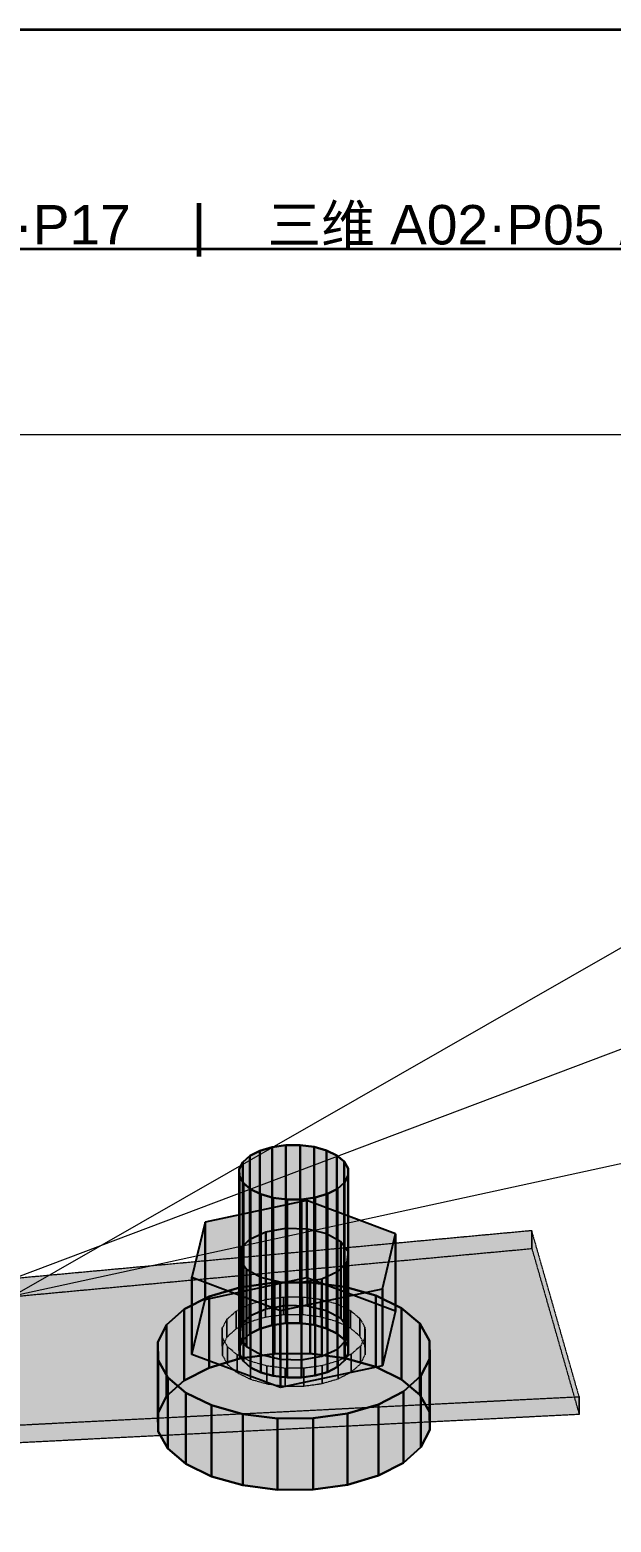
# Model space of a CAD drawing. Header units: millimetres. Extents: x 50 to 612415, y 2 to 4150.
# Drawn here: x 565093 to 565624, y 2787 to 4150 of the extents above; entities that cross this region are included whole.
import ezdxf

# ---------------------------------------------------------------- set-up
doc = ezdxf.new("R2010")
doc.units = ezdxf.units.MM
doc.linetypes.add('DASHED', pattern=[1.524, 1.27, -0.254])
for name, color, linetype, lineweight in [('DIM', 7, 'Continuous', 13), ('FRAME', 7, 'Continuous', 35), ('HATCH', 8, 'Continuous', 9), ('HIDDEN', 8, 'DASHED', 13), ('NOTE', 7, 'Continuous', 18), ('OUTLINE', 7, 'Continuous', 25)]:
    doc.layers.add(name, color=color, linetype=linetype, lineweight=lineweight)
doc.styles.add('CN', font='Arial Unicode.ttf')

msp = doc.modelspace()

# ---------------------------------------------------------------- hatches: boundary and pattern name
at = {"layer": 'HATCH', "true_color": 0xa8aeb1}
for points in [[(565294.08, 2958.923), (565287.668, 2953.226), (565287.668, 3115.867), (565294.08, 3121.563)], [(565374.209, 2928.875), (565380.621, 2934.572), (565380.621, 3097.212), (565374.209, 3091.515)], [(565233.984, 2916.403), (565217.954, 2902.161), (565217.954, 2967.218), (565233.984, 2981.459)], [(565434.305, 2841.283), (565450.335, 2855.524), (565450.335, 2920.58), (565434.305, 2906.339)]]:
    msp.add_hatch(color=253, dxfattribs=at).paths.add_polyline_path(points)
at = {"layer": 'HATCH', "true_color": 0xb7bcc0}
for points in [[(565353.817, 3083.512), (565294.08, 3121.563), (565287.668, 3115.867)], [(565353.817, 3083.512), (565303.222, 3126.236), (565294.08, 3121.563)], [(565353.817, 3083.512), (565314.472, 3129.567), (565303.222, 3126.236)], [(565353.817, 3083.512), (565327.062, 3131.328), (565314.472, 3129.567)], [(565353.817, 3083.512), (565340.135, 3131.4), (565327.062, 3131.328)], [(565353.817, 3083.512), (565352.799, 3129.777), (565340.135, 3131.4)], [(565353.817, 3083.512), (565364.193, 3126.572), (565352.799, 3129.777)], [(565353.817, 3083.512), (565373.538, 3122), (565364.193, 3126.572)], [(565353.817, 3083.512), (565380.199, 3116.376), (565373.538, 3122)], [(565353.817, 3083.512), (565287.668, 3115.867), (565284.424, 3109.535)], [(565353.817, 3083.512), (565284.424, 3109.535), (565284.568, 3102.998)], [(565353.817, 3083.512), (565383.721, 3110.081), (565380.199, 3116.376)], [(565353.817, 3083.512), (565383.865, 3103.544), (565383.721, 3110.081)], [(565353.817, 3083.512), (565284.568, 3102.998), (565288.09, 3096.703)], [(565353.817, 3083.512), (565288.09, 3096.703), (565294.751, 3091.078)], [(565353.817, 3083.512), (565380.621, 3097.212), (565383.865, 3103.544)], [(565353.817, 3083.512), (565374.209, 3091.515), (565380.621, 3097.212)], [(565346.249, 3080.876), (565253.186, 3061), (565346.573, 3054.897)], [(565353.817, 3083.512), (565294.751, 3091.078), (565304.096, 3086.507)], [(565353.817, 3083.512), (565304.096, 3086.507), (565315.49, 3083.301)], [(565353.817, 3083.512), (565315.49, 3083.301), (565328.154, 3081.679)], [(565353.817, 3083.512), (565328.154, 3081.679), (565341.227, 3081.751)], [(565346.249, 3080.876), (565346.573, 3054.897), (565364.193, 3050.673)], [(565346.249, 3080.876), (565364.193, 3050.673), (565377.237, 3043.398)], [(565415.103, 3000.281), (565427.208, 3050.517), (565346.249, 3080.876)], [(565415.103, 3000.281), (565346.249, 3080.876), (565377.237, 3043.398)], [(565353.817, 3083.512), (565365.067, 3086.843), (565374.209, 3091.515)], [(565285.631, 3036.855), (565253.186, 3061), (565241.081, 3010.764)], [(565253.186, 3061), (565327.062, 3055.429), (565346.573, 3054.897)], [(565253.186, 3061), (565308.629, 3052.187), (565327.062, 3055.429)], [(565253.186, 3061), (565294.08, 3045.665), (565308.629, 3052.187)], [(565285.631, 3036.855), (565294.08, 3045.665), (565253.186, 3061)], [(565415.103, 3000.281), (565377.237, 3043.398), (565383.721, 3034.182)], [(565284.568, 3027.099), (565285.631, 3036.855), (565241.081, 3010.764)], [(565291.052, 3017.883), (565284.568, 3027.099), (565241.081, 3010.764)], [(565415.103, 3000.281), (565383.721, 3034.182), (565382.658, 3024.426)], [(565241.081, 3010.764), (565304.096, 3010.608), (565291.052, 3017.883)], [(565415.103, 3000.281), (565374.209, 3015.616), (565359.66, 3009.094)], [(565415.103, 3000.281), (565382.658, 3024.426), (565374.209, 3015.616)], [(565241.081, 3010.764), (565321.716, 3006.384), (565304.096, 3010.608)], [(565241.081, 3010.764), (565415.103, 3000.281), (565321.716, 3006.384)], [(565241.081, 3010.764), (565322.04, 2980.405), (565415.103, 3000.281)], [(565346.573, 2984.42), (565253.186, 2990.523), (565346.249, 3010.399)], [(565383.326, 2886.331), (565284.963, 3001.467), (565256.839, 2993.141)], [(565383.326, 2886.331), (565316.438, 3005.87), (565284.963, 3001.467)], [(565383.326, 2886.331), (565349.12, 3006.05), (565316.438, 3005.87)], [(565415.103, 3000.281), (565341.227, 3005.852), (565321.716, 3006.384)], [(565415.103, 3000.281), (565359.66, 3009.094), (565341.227, 3005.852)], [(565364.193, 2980.195), (565346.573, 2984.42), (565346.249, 3010.399)], [(565377.237, 2972.921), (565364.193, 2980.195), (565346.249, 3010.399)], [(565346.249, 3010.399), (565427.208, 2980.039), (565415.103, 2929.803)], [(565377.237, 2972.921), (565346.249, 3010.399), (565415.103, 2929.803)], [(565383.326, 2886.331), (565380.782, 3001.994), (565349.12, 3006.05)], [(565383.326, 2886.331), (565409.265, 2993.979), (565380.782, 3001.994)], [(565383.326, 2886.331), (565256.839, 2993.141), (565233.984, 2981.459)], [(565241.081, 2940.287), (565253.186, 2990.523), (565285.631, 2966.378)], [(565346.573, 2984.42), (565327.062, 2984.951), (565253.186, 2990.523)], [(565327.062, 2984.951), (565308.629, 2981.709), (565253.186, 2990.523)], [(565308.629, 2981.709), (565294.08, 2975.187), (565253.186, 2990.523)], [(565253.186, 2990.523), (565294.08, 2975.187), (565285.631, 2966.378)], [(565383.326, 2886.331), (565432.629, 2982.552), (565409.265, 2993.979)], [(565383.326, 2886.331), (565233.984, 2981.459), (565217.954, 2967.218)], [(565383.721, 2963.704), (565377.237, 2972.921), (565415.103, 2929.803)], [(565383.326, 2886.331), (565449.281, 2968.49), (565432.629, 2982.552)], [(565383.326, 2886.331), (565217.954, 2967.218), (565209.843, 2951.387)], [(565241.081, 2940.287), (565285.631, 2966.378), (565284.568, 2956.622)], [(565287.668, 2953.226), (565294.08, 2958.923), (565353.817, 2920.872)], [(565294.08, 2958.923), (565303.222, 2963.596), (565353.817, 2920.872)], [(565303.222, 2963.596), (565314.472, 2966.926), (565353.817, 2920.872)], [(565314.472, 2966.926), (565327.062, 2968.687), (565353.817, 2920.872)], [(565327.062, 2968.687), (565340.135, 2968.759), (565353.817, 2920.872)], [(565340.135, 2968.759), (565352.799, 2967.137), (565353.817, 2920.872)], [(565352.799, 2967.137), (565364.193, 2963.931), (565353.817, 2920.872)], [(565364.193, 2963.931), (565373.538, 2959.36), (565353.817, 2920.872)], [(565373.538, 2959.36), (565380.199, 2953.735), (565353.817, 2920.872)], [(565382.658, 2953.949), (565383.721, 2963.704), (565415.103, 2929.803)], [(565383.326, 2886.331), (565458.087, 2952.752), (565449.281, 2968.49)], [(565383.326, 2886.331), (565209.843, 2951.387), (565210.202, 2935.046)], [(565241.081, 2940.287), (565284.568, 2956.622), (565291.052, 2947.405)], [(565291.052, 2947.405), (565304.096, 2940.131), (565241.081, 2940.287)], [(565284.424, 2946.894), (565287.668, 2953.226), (565353.817, 2920.872)], [(565284.568, 2940.358), (565284.424, 2946.894), (565353.817, 2920.872)], [(565380.199, 2953.735), (565383.721, 2947.44), (565353.817, 2920.872)], [(565383.721, 2947.44), (565383.865, 2940.904), (565353.817, 2920.872)], [(565359.66, 2938.617), (565374.209, 2945.139), (565415.103, 2929.803)], [(565374.209, 2945.139), (565382.658, 2953.949), (565415.103, 2929.803)], [(565383.326, 2886.331), (565458.446, 2936.411), (565458.087, 2952.752)], [(565383.326, 2886.331), (565210.202, 2935.046), (565219.008, 2919.308)], [(565304.096, 2940.131), (565321.716, 2935.906), (565241.081, 2940.287)], [(565321.716, 2935.906), (565415.103, 2929.803), (565241.081, 2940.287)], [(565415.103, 2929.803), (565322.04, 2909.927), (565241.081, 2940.287)], [(565256.839, 2928.085), (565284.963, 2936.411), (565383.326, 2821.275)], [(565288.09, 2934.063), (565284.568, 2940.358), (565353.817, 2920.872)], [(565284.963, 2936.411), (565316.438, 2940.814), (565383.326, 2821.275)], [(565294.751, 2928.438), (565288.09, 2934.063), (565353.817, 2920.872)], [(565316.438, 2940.814), (565349.12, 2940.994), (565383.326, 2821.275)], [(565321.716, 2935.906), (565341.227, 2935.375), (565415.103, 2929.803)], [(565341.227, 2935.375), (565359.66, 2938.617), (565415.103, 2929.803)], [(565349.12, 2940.994), (565380.782, 2936.938), (565383.326, 2821.275)], [(565383.865, 2940.904), (565380.621, 2934.572), (565353.817, 2920.872)], [(565380.621, 2934.572), (565374.209, 2928.875), (565353.817, 2920.872)], [(565380.782, 2936.938), (565409.265, 2928.923), (565383.326, 2821.275)], [(565383.326, 2886.331), (565450.335, 2920.58), (565458.446, 2936.411)], [(565383.326, 2886.331), (565219.008, 2919.308), (565235.66, 2905.246)], [(565233.984, 2916.403), (565256.839, 2928.085), (565383.326, 2821.275)], [(565304.096, 2923.867), (565294.751, 2928.438), (565353.817, 2920.872)], [(565315.49, 2920.661), (565304.096, 2923.867), (565353.817, 2920.872)], [(565328.154, 2919.039), (565315.49, 2920.661), (565353.817, 2920.872)], [(565341.227, 2919.11), (565328.154, 2919.039), (565353.817, 2920.872)], [(565374.209, 2928.875), (565365.067, 2924.202), (565353.817, 2920.872)], [(565409.265, 2928.923), (565432.629, 2917.495), (565383.326, 2821.275)], [(565383.326, 2886.331), (565434.305, 2906.339), (565450.335, 2920.58)], [(565432.629, 2917.495), (565449.281, 2903.434), (565383.326, 2821.275)], [(565217.954, 2902.161), (565233.984, 2916.403), (565383.326, 2821.275)], [(565383.326, 2886.331), (565235.66, 2905.246), (565259.024, 2893.819)], [(565383.326, 2886.331), (565411.449, 2894.657), (565434.305, 2906.339)], [(565449.281, 2903.434), (565458.087, 2887.696), (565383.326, 2821.275)], [(565209.843, 2886.331), (565217.954, 2902.161), (565383.326, 2821.275)], [(565383.326, 2886.331), (565259.024, 2893.819), (565287.507, 2885.804)], [(565210.202, 2869.99), (565209.843, 2886.331), (565383.326, 2821.275)], [(565383.326, 2886.331), (565287.507, 2885.804), (565319.169, 2881.748)], [(565383.326, 2886.331), (565319.169, 2881.748), (565351.85, 2881.928)], [(565458.087, 2887.696), (565458.446, 2871.355), (565383.326, 2821.275)], [(565219.008, 2854.252), (565210.202, 2869.99), (565383.326, 2821.275)], [(565458.446, 2871.355), (565450.335, 2855.524), (565383.326, 2821.275)], [(565235.66, 2840.19), (565219.008, 2854.252), (565383.326, 2821.275)], [(565450.335, 2855.524), (565434.305, 2841.283), (565383.326, 2821.275)], [(565259.024, 2828.763), (565235.66, 2840.19), (565383.326, 2821.275)], [(565434.305, 2841.283), (565411.449, 2829.601), (565383.326, 2821.275)], [(565287.507, 2820.748), (565259.024, 2828.763), (565383.326, 2821.275)], [(565319.169, 2816.692), (565287.507, 2820.748), (565383.326, 2821.275)], [(565351.85, 2816.872), (565319.169, 2816.692), (565383.326, 2821.275)]]:
    msp.add_hatch(color=9, dxfattribs=at).paths.add_polyline_path(points)
at = {"layer": 'HATCH', "true_color": 0xabb0b4}
for points in [[(565303.222, 2963.596), (565294.08, 2958.923), (565294.08, 3121.563), (565303.222, 3126.236)], [(565373.538, 2959.36), (565364.193, 2963.931), (565364.193, 3126.572), (565373.538, 3122)], [(565294.751, 2928.438), (565304.096, 2923.867), (565304.096, 3086.507), (565294.751, 3091.078)], [(565365.067, 2924.202), (565374.209, 2928.875), (565374.209, 3091.515), (565365.067, 3086.843)], [(565256.839, 2928.085), (565233.984, 2916.403), (565233.984, 2981.459), (565256.839, 2993.141)], [(565432.629, 2917.495), (565409.265, 2928.923), (565409.265, 2993.979), (565432.629, 2982.552)], [(565235.66, 2840.19), (565259.024, 2828.763), (565259.024, 2893.819), (565235.66, 2905.246)], [(565411.449, 2829.601), (565434.305, 2841.283), (565434.305, 2906.339), (565411.449, 2894.657)]]:
    msp.add_hatch(color=253, dxfattribs=at).paths.add_polyline_path(points)
at = {"layer": 'HATCH', "true_color": 0xadb2b6}
for points in [[(565314.472, 2966.926), (565303.222, 2963.596), (565303.222, 3126.236), (565314.472, 3129.567)], [(565364.193, 2963.931), (565352.799, 2967.137), (565352.799, 3129.777), (565364.193, 3126.572)], [(565304.096, 2923.867), (565315.49, 2920.661), (565315.49, 3083.301), (565304.096, 3086.507)], [(565353.817, 2920.872), (565365.067, 2924.202), (565365.067, 3086.843), (565353.817, 3083.512)], [(565284.963, 2936.411), (565256.839, 2928.085), (565256.839, 2993.141), (565284.963, 3001.467)], [(565409.265, 2928.923), (565380.782, 2936.938), (565380.782, 3001.994), (565409.265, 2993.979)], [(565259.024, 2828.763), (565287.507, 2820.748), (565287.507, 2885.804), (565259.024, 2893.819)], [(565383.326, 2821.275), (565411.449, 2829.601), (565411.449, 2894.657), (565383.326, 2886.331)]]:
    msp.add_hatch(color=253, dxfattribs=at).paths.add_polyline_path(points)
at = {"layer": 'HATCH', "true_color": 0xaeb3b7}
for points in [[(565327.062, 2968.687), (565314.472, 2966.926), (565314.472, 3129.567), (565327.062, 3131.328)], [(565352.799, 2967.137), (565340.135, 2968.759), (565340.135, 3131.4), (565352.799, 3129.777)], [(565315.49, 2920.661), (565328.154, 2919.039), (565328.154, 3081.679), (565315.49, 3083.301)], [(565341.227, 2919.11), (565353.817, 2920.872), (565353.817, 3083.512), (565341.227, 3081.751)], [(565327.062, 2984.951), (565308.629, 2981.709), (565308.629, 3052.187), (565327.062, 3055.429)], [(565316.438, 2940.814), (565284.963, 2936.411), (565284.963, 3001.467), (565316.438, 3005.87)], [(565341.227, 2935.375), (565359.66, 2938.617), (565359.66, 3009.094), (565341.227, 3005.852)], [(565380.782, 2936.938), (565349.12, 2940.994), (565349.12, 3006.05), (565380.782, 3001.994)], [(565287.507, 2820.748), (565319.169, 2816.692), (565319.169, 2881.748), (565287.507, 2885.804)], [(565351.85, 2816.872), (565383.326, 2821.275), (565383.326, 2886.331), (565351.85, 2881.928)]]:
    msp.add_hatch(color=253, dxfattribs=at).paths.add_polyline_path(points)
at = {"layer": 'HATCH', "true_color": 0xaeb4b7}
for points in [[(565340.135, 2968.759), (565327.062, 2968.687), (565327.062, 3131.328), (565340.135, 3131.4)], [(565328.154, 2919.039), (565341.227, 2919.11), (565341.227, 3081.751), (565328.154, 3081.679)], [(565346.573, 2984.42), (565327.062, 2984.951), (565327.062, 3055.429), (565346.573, 3054.897)], [(565349.12, 2940.994), (565316.438, 2940.814), (565316.438, 3005.87), (565349.12, 3006.05)], [(565321.716, 2935.906), (565341.227, 2935.375), (565341.227, 3005.852), (565321.716, 3006.384)], [(565319.169, 2816.692), (565351.85, 2816.872), (565351.85, 2881.928), (565319.169, 2881.748)]]:
    msp.add_hatch(color=253, dxfattribs=at).paths.add_polyline_path(points)
at = {"layer": 'HATCH', "true_color": 0xa9aeb1}
for points in [[(565380.199, 2953.735), (565373.538, 2959.36), (565373.538, 3122), (565380.199, 3116.376)], [(565288.09, 2934.063), (565294.751, 2928.438), (565294.751, 3091.078), (565288.09, 3096.703)], [(565449.281, 2903.434), (565432.629, 2917.495), (565432.629, 2982.552), (565449.281, 2968.49)], [(565219.008, 2854.252), (565235.66, 2840.19), (565235.66, 2905.246), (565219.008, 2919.308)]]:
    msp.add_hatch(color=253, dxfattribs=at).paths.add_polyline_path(points)
at = {"layer": 'HATCH', "true_color": 0xa6abae}
for points in [[(565287.668, 2953.226), (565284.424, 2946.894), (565284.424, 3109.535), (565287.668, 3115.867)], [(565383.721, 2947.44), (565380.199, 2953.735), (565380.199, 3116.376), (565383.721, 3110.081)], [(565284.568, 2940.358), (565288.09, 2934.063), (565288.09, 3096.703), (565284.568, 3102.998)], [(565380.621, 2934.572), (565383.865, 2940.904), (565383.865, 3103.544), (565380.621, 3097.212)], [(565217.954, 2902.161), (565209.843, 2886.331), (565209.843, 2951.387), (565217.954, 2967.218)], [(565458.087, 2887.696), (565449.281, 2903.434), (565449.281, 2968.49), (565458.087, 2952.752)], [(565210.202, 2869.99), (565219.008, 2854.252), (565219.008, 2919.308), (565210.202, 2935.046)], [(565450.335, 2855.524), (565458.446, 2871.355), (565458.446, 2936.411), (565450.335, 2920.58)]]:
    msp.add_hatch(color=253, dxfattribs=at).paths.add_polyline_path(points)
at = {"layer": 'HATCH', "true_color": 0xa3a8ab}
for points in [[(565284.424, 2946.894), (565284.568, 2940.358), (565284.568, 3102.998), (565284.424, 3109.535)], [(565383.865, 2940.904), (565383.721, 2947.44), (565383.721, 3110.081), (565383.865, 3103.544)], [(565209.843, 2886.331), (565210.202, 2869.99), (565210.202, 2935.046), (565209.843, 2951.387)], [(565458.446, 2871.355), (565458.087, 2887.696), (565458.087, 2952.752), (565458.446, 2936.411)]]:
    msp.add_hatch(color=253, dxfattribs=at).paths.add_polyline_path(points)
at = {"layer": 'HATCH', "true_color": 0xadb3b6}
for points in [[(565253.186, 2990.523), (565346.249, 3010.399), (565346.249, 3080.876), (565253.186, 3061)], [(565364.193, 2980.195), (565346.573, 2984.42), (565346.573, 3054.897), (565364.193, 3050.673)], [(565304.096, 2940.131), (565321.716, 2935.906), (565321.716, 3006.384), (565304.096, 3010.608)], [(565415.103, 2929.803), (565322.04, 2909.927), (565322.04, 2980.405), (565415.103, 3000.281)]]:
    msp.add_hatch(color=253, dxfattribs=at).paths.add_polyline_path(points)
at = {"layer": 'HATCH', "true_color": 0xacb1b5}
for points in [[(565346.249, 3010.399), (565427.208, 2980.039), (565427.208, 3050.517), (565346.249, 3080.876)], [(565322.04, 2909.927), (565241.081, 2940.287), (565241.081, 3010.764), (565322.04, 2980.405)]]:
    msp.add_hatch(color=253, dxfattribs=at).paths.add_polyline_path(points)
at = {"layer": 'HATCH', "true_color": 0xeef1ef}
for points in [[(565551.642, 3053.239), (564275.936, 2935.187), (564263.765, 2927.073), (565324.849, 2992.698)], [(564275.936, 2918.923), (565551.642, 3036.975), (565551.642, 3053.239), (564275.936, 2935.187)], [(565551.642, 3053.239), (565324.849, 2992.698), (565342.007, 2992.792)], [(565551.642, 3053.239), (565342.007, 2992.792), (565358.629, 2990.663)], [(565551.642, 3053.239), (565358.629, 2990.663), (565373.583, 2986.455)], [(565551.642, 3053.239), (565373.583, 2986.455), (565385.849, 2980.456)], [(565551.642, 3053.239), (565385.849, 2980.456), (565394.591, 2973.073)], [(565551.642, 3053.239), (565395.144, 2947.921), (565386.729, 2940.444)], [(565594.946, 2901.675), (565551.642, 3053.239), (565386.729, 2940.444)], [(565551.642, 3053.239), (565394.591, 2973.073), (565399.214, 2964.811)], [(565551.642, 3053.239), (565399.403, 2956.232), (565395.144, 2947.921)], [(565551.642, 3053.239), (565399.214, 2964.811), (565399.403, 2956.232)], [(565551.642, 3036.975), (565594.946, 2885.411), (565594.946, 2901.675), (565551.642, 3053.239)], [(565324.849, 2976.434), (564263.765, 2910.809), (564275.936, 2918.923), (565551.642, 3036.975)], [(565342.007, 2976.528), (565324.849, 2976.434), (565551.642, 3036.975)], [(565358.629, 2974.399), (565342.007, 2976.528), (565551.642, 3036.975)], [(565373.583, 2970.191), (565358.629, 2974.399), (565551.642, 3036.975)], [(565385.849, 2964.192), (565373.583, 2970.191), (565551.642, 3036.975)], [(565394.591, 2956.809), (565385.849, 2964.192), (565551.642, 3036.975)], [(565386.729, 2924.18), (565395.144, 2931.657), (565551.642, 3036.975)], [(565386.729, 2924.18), (565551.642, 3036.975), (565594.946, 2885.411)], [(565399.214, 2948.547), (565394.591, 2956.809), (565551.642, 3036.975)], [(565395.144, 2931.657), (565399.403, 2939.968), (565551.642, 3036.975)], [(565399.403, 2939.968), (565399.214, 2948.547), (565551.642, 3036.975)], [(564263.765, 2927.073), (564262.312, 2926.104), (564953.022, 2966.139), (565324.849, 2992.698)], [(564953.022, 2966.139), (565308.324, 2990.386), (565324.849, 2992.698)], [(564953.022, 2966.139), (565293.559, 2986.015), (565308.324, 2990.386)], [(564953.022, 2966.139), (565281.56, 2979.882), (565293.559, 2986.015)], [(565293.559, 2969.751), (565281.56, 2963.618), (565281.56, 2979.882), (565293.559, 2986.015)], [(565308.324, 2974.122), (565293.559, 2969.751), (565293.559, 2986.015), (565308.324, 2990.386)], [(565324.849, 2976.434), (565308.324, 2974.122), (565308.324, 2990.386), (565324.849, 2992.698)], [(565342.007, 2976.528), (565324.849, 2976.434), (565324.849, 2992.698), (565342.007, 2992.792)], [(565358.629, 2974.399), (565342.007, 2976.528), (565342.007, 2992.792), (565358.629, 2990.663)], [(565373.583, 2970.191), (565358.629, 2974.399), (565358.629, 2990.663), (565373.583, 2986.455)], [(565385.849, 2964.192), (565373.583, 2970.191), (565373.583, 2986.455), (565385.849, 2980.456)], [(564263.765, 2910.809), (565324.849, 2976.434), (564953.022, 2949.875), (564262.312, 2909.84)], [(565273.145, 2972.405), (565281.56, 2979.882), (564953.022, 2966.139)], [(565324.849, 2976.434), (565308.324, 2974.122), (564953.022, 2949.875)], [(565308.324, 2974.122), (565293.559, 2969.751), (564953.022, 2949.875)], [(565273.145, 2972.405), (564953.022, 2966.139), (564970.18, 2966.233)], [(565273.145, 2972.405), (564970.18, 2966.233), (564986.802, 2964.104)], [(565273.145, 2972.405), (564986.802, 2964.104), (565001.756, 2959.896)], [(565268.886, 2964.094), (565273.145, 2972.405), (564988.138, 2903.381)], [(565273.145, 2972.405), (565002.903, 2907.752), (564988.138, 2903.381)], [(565273.145, 2972.405), (565001.756, 2959.896), (565014.022, 2953.897)], [(565273.145, 2972.405), (565014.902, 2913.885), (565002.903, 2907.752)], [(565273.145, 2972.405), (565014.022, 2953.897), (565022.764, 2946.514)], [(565273.145, 2972.405), (565023.317, 2921.362), (565014.902, 2913.885)], [(565273.145, 2972.405), (565022.764, 2946.514), (565027.387, 2938.252)], [(565273.145, 2972.405), (565027.576, 2929.673), (565023.317, 2921.362)], [(565273.145, 2972.405), (565027.387, 2938.252), (565027.576, 2929.673)], [(565273.145, 2956.141), (565268.886, 2947.83), (565268.886, 2964.094), (565273.145, 2972.405)], [(565281.56, 2963.618), (565273.145, 2956.141), (565273.145, 2972.405), (565281.56, 2979.882)], [(565394.591, 2956.809), (565385.849, 2964.192), (565385.849, 2980.456), (565394.591, 2973.073)], [(565399.214, 2948.547), (565394.591, 2956.809), (565394.591, 2973.073), (565399.214, 2964.811)], [(565293.559, 2969.751), (565281.56, 2963.618), (564953.022, 2949.875)], [(564953.022, 2949.875), (565281.56, 2963.618), (565273.145, 2956.141)], [(565269.075, 2955.515), (565268.886, 2964.094), (564988.138, 2903.381)], [(565268.886, 2947.83), (565269.075, 2939.251), (565269.075, 2955.515), (565268.886, 2964.094)], [(565399.403, 2939.968), (565399.214, 2948.547), (565399.214, 2964.811), (565399.403, 2956.232)], [(564970.18, 2949.969), (564953.022, 2949.875), (565273.145, 2956.141)], [(564986.802, 2947.84), (564970.18, 2949.969), (565273.145, 2956.141)], [(565001.756, 2943.632), (564986.802, 2947.84), (565273.145, 2956.141)], [(564988.138, 2887.117), (565273.145, 2956.141), (565268.886, 2947.83)], [(564988.138, 2887.117), (565002.903, 2891.488), (565273.145, 2956.141)], [(565273.698, 2947.253), (565269.075, 2955.515), (564988.138, 2903.381)], [(564988.138, 2887.117), (565268.886, 2947.83), (565269.075, 2939.251)], [(565282.44, 2939.87), (565273.698, 2947.253), (564988.138, 2903.381)], [(565014.022, 2937.632), (565001.756, 2943.632), (565273.145, 2956.141)], [(565002.903, 2891.488), (565014.902, 2897.621), (565273.145, 2956.141)], [(565022.764, 2930.25), (565014.022, 2937.632), (565273.145, 2956.141)], [(565014.902, 2897.621), (565023.317, 2905.098), (565273.145, 2956.141)], [(565027.387, 2921.988), (565022.764, 2930.25), (565273.145, 2956.141)], [(565023.317, 2905.098), (565027.576, 2913.409), (565273.145, 2956.141)], [(565027.576, 2913.409), (565027.387, 2921.988), (565273.145, 2956.141)], [(565269.075, 2939.251), (565273.698, 2930.989), (565273.698, 2947.253), (565269.075, 2955.515)], [(565273.698, 2930.989), (565282.44, 2923.606), (565282.44, 2939.87), (565273.698, 2947.253)], [(565386.729, 2924.18), (565395.144, 2931.657), (565395.144, 2947.921), (565386.729, 2940.444)], [(565395.144, 2931.657), (565399.403, 2939.968), (565399.403, 2956.232), (565395.144, 2947.921)], [(565294.706, 2933.871), (565282.44, 2939.87), (564971.613, 2901.069)], [(565282.44, 2939.87), (564988.138, 2903.381), (564971.613, 2901.069)], [(565309.66, 2929.663), (565294.706, 2933.871), (564971.613, 2901.069)], [(564988.138, 2887.117), (565269.075, 2939.251), (565273.698, 2930.989)], [(564988.138, 2887.117), (565273.698, 2930.989), (565282.44, 2923.606)], [(565282.44, 2923.606), (565294.706, 2917.607), (565294.706, 2933.871), (565282.44, 2939.87)], [(565294.706, 2917.607), (565309.66, 2913.399), (565309.66, 2929.663), (565294.706, 2933.871)], [(565359.965, 2913.676), (565374.73, 2918.047), (565374.73, 2934.311), (565359.965, 2929.94)], [(565594.946, 2901.675), (565374.73, 2934.311), (565359.965, 2929.94)], [(565374.73, 2918.047), (565386.729, 2924.18), (565386.729, 2940.444), (565374.73, 2934.311)], [(565594.946, 2901.675), (565386.729, 2940.444), (565374.73, 2934.311)], [(564971.613, 2901.069), (564291.499, 2843.579), (564292.899, 2843.054), (565326.282, 2927.534)], [(564292.899, 2843.054), (564309.858, 2836.694), (565594.946, 2901.675), (565326.282, 2927.534)], [(565326.282, 2927.534), (565309.66, 2929.663), (564971.613, 2901.069)], [(564971.613, 2884.805), (565282.44, 2923.606), (565294.706, 2917.607)], [(564971.613, 2884.805), (564988.138, 2887.117), (565282.44, 2923.606)], [(564971.613, 2884.805), (565294.706, 2917.607), (565309.66, 2913.399)], [(565309.66, 2913.399), (565326.282, 2911.27), (565326.282, 2927.534), (565309.66, 2929.663)], [(565326.282, 2911.27), (565343.44, 2911.364), (565343.44, 2927.628), (565326.282, 2927.534)], [(565594.946, 2901.675), (565343.44, 2927.628), (565326.282, 2927.534)], [(565343.44, 2911.364), (565359.965, 2913.676), (565359.965, 2929.94), (565343.44, 2927.628)], [(565594.946, 2901.675), (565359.965, 2929.94), (565343.44, 2927.628)], [(565359.965, 2913.676), (565374.73, 2918.047), (565594.946, 2885.411)], [(565374.73, 2918.047), (565386.729, 2924.18), (565594.946, 2885.411)], [(565326.282, 2911.27), (564292.899, 2826.79), (564291.499, 2827.315), (564971.613, 2884.805)], [(564292.899, 2826.79), (565326.282, 2911.27), (565594.946, 2885.411), (564309.858, 2820.43)], [(564971.613, 2884.805), (565309.66, 2913.399), (565326.282, 2911.27)], [(565326.282, 2911.27), (565343.44, 2911.364), (565594.946, 2885.411)], [(565343.44, 2911.364), (565359.965, 2913.676), (565594.946, 2885.411)], [(565594.946, 2885.411), (564309.858, 2820.43), (564309.858, 2836.694), (565594.946, 2901.675)]]:
    msp.add_hatch(color=7, dxfattribs=at).paths.add_polyline_path(points)
at = {"layer": 'HATCH', "true_color": 0xa4a9ad}
for points in [[(565241.081, 2940.287), (565253.186, 2990.523), (565253.186, 3061), (565241.081, 3010.764)], [(565427.208, 2980.039), (565415.103, 2929.803), (565415.103, 3000.281), (565427.208, 3050.517)]]:
    msp.add_hatch(color=253, dxfattribs=at).paths.add_polyline_path(points)
at = {"layer": 'HATCH', "true_color": 0xa8adb0}
for points in [[(565294.08, 2975.187), (565285.631, 2966.378), (565285.631, 3036.855), (565294.08, 3045.665)], [(565374.209, 2945.139), (565382.658, 2953.949), (565382.658, 3024.426), (565374.209, 3015.616)]]:
    msp.add_hatch(color=253, dxfattribs=at).paths.add_polyline_path(points)
at = {"layer": 'HATCH', "true_color": 0xabb1b4}
for points in [[(565308.629, 2981.709), (565294.08, 2975.187), (565294.08, 3045.665), (565308.629, 3052.187)], [(565359.66, 2938.617), (565374.209, 2945.139), (565374.209, 3015.616), (565359.66, 3009.094)]]:
    msp.add_hatch(color=253, dxfattribs=at).paths.add_polyline_path(points)
at = {"layer": 'HATCH', "true_color": 0xaab0b3}
for points in [[(565377.237, 2972.921), (565364.193, 2980.195), (565364.193, 3050.673), (565377.237, 3043.398)], [(565291.052, 2947.405), (565304.096, 2940.131), (565304.096, 3010.608), (565291.052, 3017.883)]]:
    msp.add_hatch(color=253, dxfattribs=at).paths.add_polyline_path(points)
at = {"layer": 'HATCH', "true_color": 0xa7acaf}
for points in [[(565383.721, 2963.704), (565377.237, 2972.921), (565377.237, 3043.398), (565383.721, 3034.182)], [(565284.568, 2956.622), (565291.052, 2947.405), (565291.052, 3017.883), (565284.568, 3027.099)]]:
    msp.add_hatch(color=253, dxfattribs=at).paths.add_polyline_path(points)
at = {"layer": 'HATCH', "true_color": 0xa3a8ac}
for points in [[(565285.631, 2966.378), (565284.568, 2956.622), (565284.568, 3027.099), (565285.631, 3036.855)], [(565382.658, 2953.949), (565383.721, 2963.704), (565383.721, 3034.182), (565382.658, 3024.426)]]:
    msp.add_hatch(color=253, dxfattribs=at).paths.add_polyline_path(points)

# ---------------------------------------------------------------- linework, layer by layer
at = {"layer": 'DIM'}
msp.add_lwpolyline([(564140, 2250), (566900, 2250), (566900, 3780), (564140, 3780)], close=True, dxfattribs=at)
for points in [[(564959.227, 2926.156), (565980, 3510), (566030, 3510)], [(564962.318, 2966.132), (565980, 3350), (566030, 3350)], [(564962.318, 2968.843), (565980, 3190), (566030, 3190)]]:
    msp.add_lwpolyline(points, dxfattribs=at)
at = {"layer": 'FRAME'}
msp.add_line((564050, 3950), (569890, 3950), dxfattribs=at)
msp.add_lwpolyline([(564050, 50), (569890, 50), (569890, 4150), (564050, 4150)], close=True, dxfattribs=at)
at = {"layer": 'HIDDEN', "color": 253, "true_color": 0xaab5af}
for p, q in [((565551.642, 3053.239), (564275.936, 2935.187)), ((565551.642, 3053.239), (564275.936, 2935.187)), ((565551.642, 3036.975), (565551.642, 3053.239)), ((565594.946, 2901.675), (565551.642, 3053.239)), ((565551.642, 3053.239), (565551.642, 3036.975)), ((565594.946, 2901.675), (565551.642, 3053.239)), ((564275.936, 2918.923), (565551.642, 3036.975)), ((564275.936, 2918.923), (565551.642, 3036.975)), ((565551.642, 3036.975), (565594.946, 2885.411)), ((565551.642, 3036.975), (565594.946, 2885.411)), ((565281.56, 2979.882), (565293.559, 2986.015)), ((565281.56, 2979.882), (565293.559, 2986.015)), ((565293.559, 2986.015), (565308.324, 2990.386)), ((565293.559, 2986.015), (565308.324, 2990.386)), ((565293.559, 2969.751), (565293.559, 2986.015)), ((565293.559, 2986.015), (565293.559, 2969.751)), ((565308.324, 2990.386), (565324.849, 2992.698)), ((565308.324, 2990.386), (565324.849, 2992.698)), ((565308.324, 2974.122), (565308.324, 2990.386)), ((565308.324, 2990.386), (565308.324, 2974.122)), ((565324.849, 2992.698), (565342.007, 2992.792)), ((565324.849, 2992.698), (565342.007, 2992.792)), ((565324.849, 2976.434), (565324.849, 2992.698)), ((565324.849, 2992.698), (565324.849, 2976.434)), ((565342.007, 2992.792), (565358.629, 2990.663)), ((565342.007, 2992.792), (565342.007, 2976.528)), ((565342.007, 2976.528), (565342.007, 2992.792)), ((565342.007, 2992.792), (565358.629, 2990.663)), ((565358.629, 2990.663), (565373.583, 2986.455)), ((565358.629, 2990.663), (565358.629, 2974.399)), ((565358.629, 2974.399), (565358.629, 2990.663)), ((565358.629, 2990.663), (565373.583, 2986.455)), ((565373.583, 2986.455), (565385.849, 2980.456)), ((565373.583, 2986.455), (565373.583, 2970.191)), ((565373.583, 2970.191), (565373.583, 2986.455)), ((565373.583, 2986.455), (565385.849, 2980.456)), ((565268.886, 2964.094), (565273.145, 2972.405)), ((565268.886, 2964.094), (565273.145, 2972.405)), ((565273.145, 2972.405), (565281.56, 2979.882)), ((565273.145, 2972.405), (565281.56, 2979.882)), ((565273.145, 2956.141), (565273.145, 2972.405)), ((565273.145, 2972.405), (565273.145, 2956.141)), ((565281.56, 2963.618), (565281.56, 2979.882)), ((565281.56, 2979.882), (565281.56, 2963.618)), ((565308.324, 2974.122), (565293.559, 2969.751)), ((565308.324, 2974.122), (565293.559, 2969.751)), ((565324.849, 2976.434), (565308.324, 2974.122)), ((565324.849, 2976.434), (565308.324, 2974.122)), ((565342.007, 2976.528), (565324.849, 2976.434)), ((565342.007, 2976.528), (565324.849, 2976.434)), ((565358.629, 2974.399), (565342.007, 2976.528)), ((565358.629, 2974.399), (565342.007, 2976.528)), ((565373.583, 2970.191), (565358.629, 2974.399)), ((565373.583, 2970.191), (565358.629, 2974.399)), ((565385.849, 2980.456), (565394.591, 2973.073)), ((565385.849, 2980.456), (565385.849, 2964.192)), ((565385.849, 2964.192), (565385.849, 2980.456)), ((565385.849, 2980.456), (565394.591, 2973.073)), ((565394.591, 2973.073), (565399.214, 2964.811)), ((565394.591, 2973.073), (565394.591, 2956.809)), ((565394.591, 2956.809), (565394.591, 2973.073)), ((565394.591, 2973.073), (565399.214, 2964.811)), ((565268.886, 2947.83), (565268.886, 2964.094)), ((565269.075, 2955.515), (565268.886, 2964.094)), ((565268.886, 2964.094), (565268.886, 2947.83)), ((565269.075, 2955.515), (565268.886, 2964.094)), ((565281.56, 2963.618), (565273.145, 2956.141)), ((565281.56, 2963.618), (565273.145, 2956.141)), ((565293.559, 2969.751), (565281.56, 2963.618)), ((565293.559, 2969.751), (565281.56, 2963.618)), ((565385.849, 2964.192), (565373.583, 2970.191)), ((565385.849, 2964.192), (565373.583, 2970.191)), ((565394.591, 2956.809), (565385.849, 2964.192)), ((565394.591, 2956.809), (565385.849, 2964.192)), ((565399.214, 2964.811), (565399.403, 2956.232)), ((565399.214, 2964.811), (565399.214, 2948.547)), ((565399.214, 2948.547), (565399.214, 2964.811)), ((565399.214, 2964.811), (565399.403, 2956.232)), ((565273.145, 2956.141), (565268.886, 2947.83)), ((565273.145, 2956.141), (565268.886, 2947.83)), ((565268.886, 2947.83), (565269.075, 2939.251)), ((565268.886, 2947.83), (565269.075, 2939.251)), ((565269.075, 2939.251), (565269.075, 2955.515)), ((565273.698, 2947.253), (565269.075, 2955.515)), ((565269.075, 2955.515), (565269.075, 2939.251)), ((565273.698, 2947.253), (565269.075, 2955.515)), ((565273.698, 2930.989), (565273.698, 2947.253)), ((565282.44, 2939.87), (565273.698, 2947.253)), ((565273.698, 2947.253), (565273.698, 2930.989)), ((565282.44, 2939.87), (565273.698, 2947.253)), ((565395.144, 2947.921), (565386.729, 2940.444)), ((565395.144, 2947.921), (565386.729, 2940.444)), ((565399.214, 2948.547), (565394.591, 2956.809)), ((565399.214, 2948.547), (565394.591, 2956.809)), ((565399.403, 2956.232), (565395.144, 2947.921)), ((565399.403, 2956.232), (565395.144, 2947.921)), ((565395.144, 2947.921), (565395.144, 2931.657)), ((565395.144, 2931.657), (565395.144, 2947.921)), ((565399.403, 2939.968), (565399.214, 2948.547)), ((565399.403, 2939.968), (565399.214, 2948.547)), ((565399.403, 2956.232), (565399.403, 2939.968)), ((565399.403, 2939.968), (565399.403, 2956.232)), ((565269.075, 2939.251), (565273.698, 2930.989)), ((565269.075, 2939.251), (565273.698, 2930.989)), ((565273.698, 2930.989), (565282.44, 2923.606)), ((565273.698, 2930.989), (565282.44, 2923.606)), ((565282.44, 2923.606), (565282.44, 2939.87)), ((565294.706, 2933.871), (565282.44, 2939.87)), ((565282.44, 2939.87), (565282.44, 2923.606)), ((565294.706, 2933.871), (565282.44, 2939.87)), ((565294.706, 2917.607), (565294.706, 2933.871)), ((565309.66, 2929.663), (565294.706, 2933.871)), ((565294.706, 2933.871), (565294.706, 2917.607)), ((565309.66, 2929.663), (565294.706, 2933.871)), ((565374.73, 2934.311), (565359.965, 2929.94)), ((565374.73, 2934.311), (565359.965, 2929.94)), ((565386.729, 2940.444), (565374.73, 2934.311)), ((565386.729, 2940.444), (565374.73, 2934.311)), ((565374.73, 2934.311), (565374.73, 2918.047)), ((565374.73, 2918.047), (565374.73, 2934.311)), ((565386.729, 2940.444), (565386.729, 2924.18)), ((565386.729, 2924.18), (565386.729, 2940.444)), ((565386.729, 2924.18), (565395.144, 2931.657)), ((565386.729, 2924.18), (565395.144, 2931.657)), ((565395.144, 2931.657), (565399.403, 2939.968)), ((565395.144, 2931.657), (565399.403, 2939.968)), ((565282.44, 2923.606), (565294.706, 2917.607)), ((565282.44, 2923.606), (565294.706, 2917.607)), ((565294.706, 2917.607), (565309.66, 2913.399)), ((565294.706, 2917.607), (565309.66, 2913.399)), ((565309.66, 2913.399), (565309.66, 2929.663)), ((565326.282, 2927.534), (565309.66, 2929.663)), ((565309.66, 2929.663), (565309.66, 2913.399)), ((565326.282, 2927.534), (565309.66, 2929.663)), ((565343.44, 2927.628), (565326.282, 2927.534)), ((565343.44, 2927.628), (565326.282, 2927.534)), ((565326.282, 2911.27), (565326.282, 2927.534)), ((565326.282, 2927.534), (565326.282, 2911.27)), ((565359.965, 2929.94), (565343.44, 2927.628)), ((565359.965, 2929.94), (565343.44, 2927.628)), ((565343.44, 2927.628), (565343.44, 2911.364)), ((565343.44, 2911.364), (565343.44, 2927.628)), ((565359.965, 2929.94), (565359.965, 2913.676)), ((565359.965, 2913.676), (565359.965, 2929.94)), ((565359.965, 2913.676), (565374.73, 2918.047)), ((565359.965, 2913.676), (565374.73, 2918.047)), ((565374.73, 2918.047), (565386.729, 2924.18)), ((565374.73, 2918.047), (565386.729, 2924.18)), ((565309.66, 2913.399), (565326.282, 2911.27)), ((565309.66, 2913.399), (565326.282, 2911.27)), ((565326.282, 2911.27), (565343.44, 2911.364)), ((565326.282, 2911.27), (565343.44, 2911.364)), ((565343.44, 2911.364), (565359.965, 2913.676)), ((565343.44, 2911.364), (565359.965, 2913.676)), ((564309.858, 2836.694), (565594.946, 2901.675)), ((564309.858, 2836.694), (565594.946, 2901.675)), ((565594.946, 2885.411), (565594.946, 2901.675)), ((565594.946, 2901.675), (565594.946, 2885.411)), ((565594.946, 2885.411), (564309.858, 2820.43)), ((565594.946, 2885.411), (564309.858, 2820.43))]:
    msp.add_line(p, q, dxfattribs=at)
at = {"layer": 'OUTLINE', "color": 139, "true_color": 0x42544a}
for p, q in [((565287.668, 3115.867), (565294.08, 3121.563)), ((565294.08, 3121.563), (565287.668, 3115.867)), ((565294.08, 3121.563), (565303.222, 3126.236)), ((565303.222, 3126.236), (565294.08, 3121.563)), ((565294.08, 2958.923), (565294.08, 3121.563)), ((565294.08, 3121.563), (565294.08, 2958.923)), ((565303.222, 3126.236), (565314.472, 3129.567)), ((565314.472, 3129.567), (565303.222, 3126.236)), ((565303.222, 2963.596), (565303.222, 3126.236)), ((565303.222, 3126.236), (565303.222, 2963.596)), ((565314.472, 3129.567), (565327.062, 3131.328)), ((565327.062, 3131.328), (565314.472, 3129.567)), ((565314.472, 2966.926), (565314.472, 3129.567)), ((565314.472, 3129.567), (565314.472, 2966.926)), ((565327.062, 3131.328), (565340.135, 3131.4)), ((565340.135, 3131.4), (565327.062, 3131.328)), ((565327.062, 2968.687), (565327.062, 3131.328)), ((565327.062, 3131.328), (565327.062, 2968.687)), ((565340.135, 3131.4), (565340.135, 2968.759)), ((565340.135, 2968.759), (565340.135, 3131.4)), ((565340.135, 3131.4), (565352.799, 3129.777)), ((565352.799, 3129.777), (565340.135, 3131.4)), ((565352.799, 3129.777), (565352.799, 2967.137)), ((565352.799, 2967.137), (565352.799, 3129.777)), ((565352.799, 3129.777), (565364.193, 3126.572)), ((565364.193, 3126.572), (565352.799, 3129.777)), ((565364.193, 3126.572), (565364.193, 2963.931)), ((565364.193, 2963.931), (565364.193, 3126.572)), ((565364.193, 3126.572), (565373.538, 3122)), ((565373.538, 3122), (565364.193, 3126.572)), ((565373.538, 3122), (565373.538, 2959.36)), ((565373.538, 2959.36), (565373.538, 3122)), ((565373.538, 3122), (565380.199, 3116.376)), ((565380.199, 3116.376), (565373.538, 3122)), ((565284.424, 3109.535), (565287.668, 3115.867)), ((565287.668, 3115.867), (565284.424, 3109.535)), ((565284.424, 2946.894), (565284.424, 3109.535)), ((565284.568, 3102.998), (565284.424, 3109.535)), ((565284.424, 3109.535), (565284.424, 2946.894)), ((565284.424, 3109.535), (565284.568, 3102.998)), ((565287.668, 2953.226), (565287.668, 3115.867)), ((565287.668, 3115.867), (565287.668, 2953.226)), ((565380.199, 3116.376), (565380.199, 2953.735)), ((565380.199, 2953.735), (565380.199, 3116.376)), ((565380.199, 3116.376), (565383.721, 3110.081)), ((565383.721, 3110.081), (565380.199, 3116.376)), ((565383.721, 3110.081), (565383.721, 2947.44)), ((565383.721, 2947.44), (565383.721, 3110.081)), ((565383.721, 3110.081), (565383.865, 3103.544)), ((565383.865, 3103.544), (565383.721, 3110.081)), ((565284.568, 2940.358), (565284.568, 3102.998)), ((565288.09, 3096.703), (565284.568, 3102.998)), ((565284.568, 3102.998), (565284.568, 2940.358)), ((565284.568, 3102.998), (565288.09, 3096.703)), ((565288.09, 2934.063), (565288.09, 3096.703)), ((565294.751, 3091.078), (565288.09, 3096.703)), ((565288.09, 3096.703), (565288.09, 2934.063)), ((565288.09, 3096.703), (565294.751, 3091.078)), ((565380.621, 3097.212), (565374.209, 3091.515)), ((565374.209, 3091.515), (565380.621, 3097.212)), ((565383.865, 3103.544), (565380.621, 3097.212)), ((565380.621, 3097.212), (565383.865, 3103.544)), ((565380.621, 3097.212), (565380.621, 2934.572)), ((565380.621, 2934.572), (565380.621, 3097.212)), ((565383.865, 3103.544), (565383.865, 2940.904)), ((565383.865, 2940.904), (565383.865, 3103.544)), ((565346.249, 3080.876), (565253.186, 3061)), ((565346.249, 3080.876), (565253.186, 3061)), ((565294.751, 2928.438), (565294.751, 3091.078)), ((565304.096, 3086.507), (565294.751, 3091.078)), ((565294.751, 3091.078), (565294.751, 2928.438)), ((565294.751, 3091.078), (565304.096, 3086.507)), ((565304.096, 2923.867), (565304.096, 3086.507)), ((565315.49, 3083.301), (565304.096, 3086.507)), ((565304.096, 3086.507), (565304.096, 2923.867)), ((565304.096, 3086.507), (565315.49, 3083.301)), ((565315.49, 2920.661), (565315.49, 3083.301)), ((565328.154, 3081.679), (565315.49, 3083.301)), ((565315.49, 3083.301), (565315.49, 2920.661)), ((565315.49, 3083.301), (565328.154, 3081.679)), ((565341.227, 3081.751), (565328.154, 3081.679)), ((565328.154, 3081.679), (565341.227, 3081.751)), ((565328.154, 2919.039), (565328.154, 3081.679)), ((565328.154, 3081.679), (565328.154, 2919.039)), ((565353.817, 3083.512), (565341.227, 3081.751)), ((565341.227, 3081.751), (565353.817, 3083.512)), ((565341.227, 3081.751), (565341.227, 2919.11)), ((565341.227, 2919.11), (565341.227, 3081.751)), ((565346.249, 3010.399), (565346.249, 3080.876)), ((565427.208, 3050.517), (565346.249, 3080.876)), ((565346.249, 3080.876), (565346.249, 3010.399)), ((565427.208, 3050.517), (565346.249, 3080.876)), ((565365.067, 3086.843), (565353.817, 3083.512)), ((565353.817, 3083.512), (565365.067, 3086.843)), ((565353.817, 3083.512), (565353.817, 2920.872)), ((565353.817, 2920.872), (565353.817, 3083.512)), ((565374.209, 3091.515), (565365.067, 3086.843)), ((565365.067, 3086.843), (565374.209, 3091.515)), ((565365.067, 3086.843), (565365.067, 2924.202)), ((565365.067, 2924.202), (565365.067, 3086.843)), ((565374.209, 3091.515), (565374.209, 2928.875)), ((565374.209, 2928.875), (565374.209, 3091.515)), ((565253.186, 3061), (565241.081, 3010.764)), ((565253.186, 3061), (565241.081, 3010.764)), ((565253.186, 3061), (565253.186, 2990.523)), ((565253.186, 2990.523), (565253.186, 3061)), ((565308.629, 3052.187), (565327.062, 3055.429)), ((565308.629, 3052.187), (565327.062, 3055.429)), ((565327.062, 2984.951), (565327.062, 3055.429)), ((565327.062, 3055.429), (565346.573, 3054.897)), ((565327.062, 3055.429), (565327.062, 2984.951)), ((565327.062, 3055.429), (565346.573, 3054.897)), ((565346.573, 3054.897), (565346.573, 2984.42)), ((565346.573, 2984.42), (565346.573, 3054.897)), ((565346.573, 3054.897), (565364.193, 3050.673)), ((565346.573, 3054.897), (565364.193, 3050.673)), ((565285.631, 3036.855), (565294.08, 3045.665)), ((565285.631, 3036.855), (565294.08, 3045.665)), ((565294.08, 3045.665), (565308.629, 3052.187)), ((565294.08, 3045.665), (565308.629, 3052.187)), ((565294.08, 2975.187), (565294.08, 3045.665)), ((565294.08, 3045.665), (565294.08, 2975.187)), ((565308.629, 2981.709), (565308.629, 3052.187)), ((565308.629, 3052.187), (565308.629, 2981.709)), ((565364.193, 3050.673), (565364.193, 2980.195)), ((565364.193, 2980.195), (565364.193, 3050.673)), ((565364.193, 3050.673), (565377.237, 3043.398)), ((565364.193, 3050.673), (565377.237, 3043.398)), ((565377.237, 3043.398), (565377.237, 2972.921)), ((565377.237, 2972.921), (565377.237, 3043.398)), ((565377.237, 3043.398), (565383.721, 3034.182)), ((565377.237, 3043.398), (565383.721, 3034.182)), ((565415.103, 3000.281), (565427.208, 3050.517)), ((565415.103, 3000.281), (565427.208, 3050.517)), ((565427.208, 2980.039), (565427.208, 3050.517)), ((565427.208, 3050.517), (565427.208, 2980.039)), ((565284.568, 3027.099), (565285.631, 3036.855)), ((565284.568, 3027.099), (565285.631, 3036.855)), ((565284.568, 2956.622), (565284.568, 3027.099)), ((565291.052, 3017.883), (565284.568, 3027.099)), ((565284.568, 3027.099), (565284.568, 2956.622)), ((565291.052, 3017.883), (565284.568, 3027.099)), ((565285.631, 2966.378), (565285.631, 3036.855)), ((565285.631, 3036.855), (565285.631, 2966.378)), ((565383.721, 3034.182), (565382.658, 3024.426)), ((565383.721, 3034.182), (565382.658, 3024.426)), ((565383.721, 3034.182), (565383.721, 2963.704)), ((565383.721, 2963.704), (565383.721, 3034.182)), ((565291.052, 2947.405), (565291.052, 3017.883)), ((565304.096, 3010.608), (565291.052, 3017.883)), ((565291.052, 3017.883), (565291.052, 2947.405)), ((565304.096, 3010.608), (565291.052, 3017.883)), ((565374.209, 3015.616), (565359.66, 3009.094)), ((565374.209, 3015.616), (565359.66, 3009.094)), ((565382.658, 3024.426), (565374.209, 3015.616)), ((565382.658, 3024.426), (565374.209, 3015.616)), ((565374.209, 3015.616), (565374.209, 2945.139)), ((565374.209, 2945.139), (565374.209, 3015.616)), ((565382.658, 3024.426), (565382.658, 2953.949)), ((565382.658, 2953.949), (565382.658, 3024.426)), ((565241.081, 3010.764), (565241.081, 2940.287)), ((565241.081, 2940.287), (565241.081, 3010.764)), ((565241.081, 3010.764), (565322.04, 2980.405)), ((565241.081, 3010.764), (565322.04, 2980.405)), ((565253.186, 2990.523), (565346.249, 3010.399)), ((565253.186, 2990.523), (565346.249, 3010.399)), ((565256.839, 2993.141), (565284.963, 3001.467)), ((565284.963, 3001.467), (565256.839, 2993.141)), ((565284.963, 3001.467), (565316.438, 3005.87)), ((565316.438, 3005.87), (565284.963, 3001.467)), ((565284.963, 2936.411), (565284.963, 3001.467)), ((565284.963, 3001.467), (565284.963, 2936.411)), ((565304.096, 2940.131), (565304.096, 3010.608)), ((565321.716, 3006.384), (565304.096, 3010.608)), ((565304.096, 3010.608), (565304.096, 2940.131)), ((565321.716, 3006.384), (565304.096, 3010.608)), ((565316.438, 3005.87), (565349.12, 3006.05)), ((565349.12, 3006.05), (565316.438, 3005.87)), ((565316.438, 2940.814), (565316.438, 3005.87)), ((565316.438, 3005.87), (565316.438, 2940.814)), ((565321.716, 2935.906), (565321.716, 3006.384)), ((565341.227, 3005.852), (565321.716, 3006.384)), ((565321.716, 3006.384), (565321.716, 2935.906)), ((565341.227, 3005.852), (565321.716, 3006.384)), ((565322.04, 2980.405), (565415.103, 3000.281)), ((565322.04, 2980.405), (565415.103, 3000.281)), ((565359.66, 3009.094), (565341.227, 3005.852)), ((565359.66, 3009.094), (565341.227, 3005.852)), ((565341.227, 3005.852), (565341.227, 2935.375)), ((565341.227, 2935.375), (565341.227, 3005.852)), ((565346.249, 3010.399), (565427.208, 2980.039)), ((565346.249, 3010.399), (565427.208, 2980.039)), ((565349.12, 3006.05), (565349.12, 2940.994)), ((565349.12, 2940.994), (565349.12, 3006.05)), ((565349.12, 3006.05), (565380.782, 3001.994)), ((565380.782, 3001.994), (565349.12, 3006.05)), ((565359.66, 3009.094), (565359.66, 2938.617)), ((565359.66, 2938.617), (565359.66, 3009.094)), ((565380.782, 3001.994), (565380.782, 2936.938)), ((565380.782, 2936.938), (565380.782, 3001.994)), ((565380.782, 3001.994), (565409.265, 2993.979)), ((565409.265, 2993.979), (565380.782, 3001.994)), ((565415.103, 2929.803), (565415.103, 3000.281)), ((565415.103, 3000.281), (565415.103, 2929.803)), ((565233.984, 2981.459), (565256.839, 2993.141)), ((565256.839, 2993.141), (565233.984, 2981.459)), ((565241.081, 2940.287), (565253.186, 2990.523)), ((565241.081, 2940.287), (565253.186, 2990.523)), ((565256.839, 2928.085), (565256.839, 2993.141)), ((565256.839, 2993.141), (565256.839, 2928.085)), ((565327.062, 2984.951), (565308.629, 2981.709)), ((565327.062, 2984.951), (565308.629, 2981.709)), ((565346.573, 2984.42), (565327.062, 2984.951)), ((565346.573, 2984.42), (565327.062, 2984.951)), ((565409.265, 2993.979), (565409.265, 2928.923)), ((565409.265, 2928.923), (565409.265, 2993.979)), ((565409.265, 2993.979), (565432.629, 2982.552)), ((565432.629, 2982.552), (565409.265, 2993.979)), ((565217.954, 2967.218), (565233.984, 2981.459)), ((565233.984, 2981.459), (565217.954, 2967.218)), ((565233.984, 2916.403), (565233.984, 2981.459)), ((565233.984, 2981.459), (565233.984, 2916.403)), ((565294.08, 2975.187), (565285.631, 2966.378)), ((565294.08, 2975.187), (565285.631, 2966.378)), ((565308.629, 2981.709), (565294.08, 2975.187)), ((565308.629, 2981.709), (565294.08, 2975.187)), ((565322.04, 2980.405), (565322.04, 2909.927)), ((565322.04, 2909.927), (565322.04, 2980.405)), ((565364.193, 2980.195), (565346.573, 2984.42)), ((565364.193, 2980.195), (565346.573, 2984.42)), ((565377.237, 2972.921), (565364.193, 2980.195)), ((565377.237, 2972.921), (565364.193, 2980.195)), ((565383.721, 2963.704), (565377.237, 2972.921)), ((565383.721, 2963.704), (565377.237, 2972.921)), ((565427.208, 2980.039), (565415.103, 2929.803)), ((565427.208, 2980.039), (565415.103, 2929.803)), ((565432.629, 2982.552), (565432.629, 2917.495)), ((565432.629, 2917.495), (565432.629, 2982.552)), ((565432.629, 2982.552), (565449.281, 2968.49)), ((565449.281, 2968.49), (565432.629, 2982.552)), ((565209.843, 2951.387), (565217.954, 2967.218)), ((565217.954, 2967.218), (565209.843, 2951.387)), ((565217.954, 2902.161), (565217.954, 2967.218)), ((565217.954, 2967.218), (565217.954, 2902.161)), ((565285.631, 2966.378), (565284.568, 2956.622)), ((565285.631, 2966.378), (565284.568, 2956.622)), ((565287.668, 2953.226), (565294.08, 2958.923)), ((565294.08, 2958.923), (565287.668, 2953.226)), ((565294.08, 2958.923), (565303.222, 2963.596)), ((565303.222, 2963.596), (565294.08, 2958.923)), ((565303.222, 2963.596), (565314.472, 2966.926)), ((565314.472, 2966.926), (565303.222, 2963.596)), ((565314.472, 2966.926), (565327.062, 2968.687)), ((565327.062, 2968.687), (565314.472, 2966.926)), ((565327.062, 2968.687), (565340.135, 2968.759)), ((565340.135, 2968.759), (565327.062, 2968.687)), ((565340.135, 2968.759), (565352.799, 2967.137)), ((565352.799, 2967.137), (565340.135, 2968.759)), ((565352.799, 2967.137), (565364.193, 2963.931)), ((565364.193, 2963.931), (565352.799, 2967.137)), ((565364.193, 2963.931), (565373.538, 2959.36)), ((565373.538, 2959.36), (565364.193, 2963.931)), ((565373.538, 2959.36), (565380.199, 2953.735)), ((565380.199, 2953.735), (565373.538, 2959.36)), ((565382.658, 2953.949), (565383.721, 2963.704)), ((565382.658, 2953.949), (565383.721, 2963.704)), ((565449.281, 2968.49), (565449.281, 2903.434)), ((565449.281, 2903.434), (565449.281, 2968.49)), ((565449.281, 2968.49), (565458.087, 2952.752)), ((565458.087, 2952.752), (565449.281, 2968.49)), ((565209.843, 2886.331), (565209.843, 2951.387)), ((565210.202, 2935.046), (565209.843, 2951.387)), ((565209.843, 2951.387), (565209.843, 2886.331)), ((565209.843, 2951.387), (565210.202, 2935.046)), ((565284.424, 2946.894), (565287.668, 2953.226)), ((565287.668, 2953.226), (565284.424, 2946.894)), ((565284.568, 2940.358), (565284.424, 2946.894)), ((565284.424, 2946.894), (565284.568, 2940.358)), ((565284.568, 2956.622), (565291.052, 2947.405)), ((565284.568, 2956.622), (565291.052, 2947.405)), ((565291.052, 2947.405), (565304.096, 2940.131)), ((565291.052, 2947.405), (565304.096, 2940.131)), ((565359.66, 2938.617), (565374.209, 2945.139)), ((565359.66, 2938.617), (565374.209, 2945.139)), ((565374.209, 2945.139), (565382.658, 2953.949)), ((565374.209, 2945.139), (565382.658, 2953.949)), ((565380.199, 2953.735), (565383.721, 2947.44)), ((565383.721, 2947.44), (565380.199, 2953.735)), ((565383.721, 2947.44), (565383.865, 2940.904)), ((565383.865, 2940.904), (565383.721, 2947.44)), ((565458.087, 2952.752), (565458.087, 2887.696)), ((565458.087, 2887.696), (565458.087, 2952.752)), ((565458.087, 2952.752), (565458.446, 2936.411)), ((565458.446, 2936.411), (565458.087, 2952.752)), ((565210.202, 2869.99), (565210.202, 2935.046)), ((565219.008, 2919.308), (565210.202, 2935.046)), ((565210.202, 2935.046), (565210.202, 2869.99)), ((565210.202, 2935.046), (565219.008, 2919.308)), ((565322.04, 2909.927), (565241.081, 2940.287)), ((565322.04, 2909.927), (565241.081, 2940.287)), ((565284.963, 2936.411), (565256.839, 2928.085)), ((565256.839, 2928.085), (565284.963, 2936.411)), ((565288.09, 2934.063), (565284.568, 2940.358)), ((565284.568, 2940.358), (565288.09, 2934.063)), ((565316.438, 2940.814), (565284.963, 2936.411)), ((565284.963, 2936.411), (565316.438, 2940.814)), ((565294.751, 2928.438), (565288.09, 2934.063)), ((565288.09, 2934.063), (565294.751, 2928.438)), ((565304.096, 2940.131), (565321.716, 2935.906)), ((565304.096, 2940.131), (565321.716, 2935.906)), ((565349.12, 2940.994), (565316.438, 2940.814)), ((565316.438, 2940.814), (565349.12, 2940.994)), ((565321.716, 2935.906), (565341.227, 2935.375)), ((565321.716, 2935.906), (565341.227, 2935.375)), ((565341.227, 2935.375), (565359.66, 2938.617)), ((565341.227, 2935.375), (565359.66, 2938.617)), ((565380.782, 2936.938), (565349.12, 2940.994)), ((565349.12, 2940.994), (565380.782, 2936.938)), ((565380.621, 2934.572), (565374.209, 2928.875)), ((565374.209, 2928.875), (565380.621, 2934.572)), ((565383.865, 2940.904), (565380.621, 2934.572)), ((565380.621, 2934.572), (565383.865, 2940.904)), ((565409.265, 2928.923), (565380.782, 2936.938)), ((565380.782, 2936.938), (565409.265, 2928.923)), ((565458.446, 2936.411), (565450.335, 2920.58)), ((565450.335, 2920.58), (565458.446, 2936.411)), ((565458.446, 2936.411), (565458.446, 2871.355)), ((565458.446, 2871.355), (565458.446, 2936.411)), ((565219.008, 2854.252), (565219.008, 2919.308)), ((565235.66, 2905.246), (565219.008, 2919.308)), ((565219.008, 2919.308), (565219.008, 2854.252)), ((565219.008, 2919.308), (565235.66, 2905.246)), ((565256.839, 2928.085), (565233.984, 2916.403)), ((565233.984, 2916.403), (565256.839, 2928.085)), ((565304.096, 2923.867), (565294.751, 2928.438)), ((565294.751, 2928.438), (565304.096, 2923.867)), ((565315.49, 2920.661), (565304.096, 2923.867)), ((565304.096, 2923.867), (565315.49, 2920.661)), ((565328.154, 2919.039), (565315.49, 2920.661)), ((565315.49, 2920.661), (565328.154, 2919.039)), ((565415.103, 2929.803), (565322.04, 2909.927)), ((565415.103, 2929.803), (565322.04, 2909.927)), ((565341.227, 2919.11), (565328.154, 2919.039)), ((565328.154, 2919.039), (565341.227, 2919.11)), ((565353.817, 2920.872), (565341.227, 2919.11)), ((565341.227, 2919.11), (565353.817, 2920.872)), ((565365.067, 2924.202), (565353.817, 2920.872)), ((565353.817, 2920.872), (565365.067, 2924.202)), ((565374.209, 2928.875), (565365.067, 2924.202)), ((565365.067, 2924.202), (565374.209, 2928.875)), ((565432.629, 2917.495), (565409.265, 2928.923)), ((565409.265, 2928.923), (565432.629, 2917.495)), ((565449.281, 2903.434), (565432.629, 2917.495)), ((565432.629, 2917.495), (565449.281, 2903.434)), ((565450.335, 2920.58), (565434.305, 2906.339)), ((565434.305, 2906.339), (565450.335, 2920.58)), ((565450.335, 2920.58), (565450.335, 2855.524)), ((565450.335, 2855.524), (565450.335, 2920.58)), ((565233.984, 2916.403), (565217.954, 2902.161)), ((565217.954, 2902.161), (565233.984, 2916.403)), ((565235.66, 2840.19), (565235.66, 2905.246)), ((565259.024, 2893.819), (565235.66, 2905.246)), ((565235.66, 2905.246), (565235.66, 2840.19)), ((565235.66, 2905.246), (565259.024, 2893.819)), ((565434.305, 2906.339), (565411.449, 2894.657)), ((565411.449, 2894.657), (565434.305, 2906.339)), ((565434.305, 2906.339), (565434.305, 2841.283)), ((565434.305, 2841.283), (565434.305, 2906.339)), ((565458.087, 2887.696), (565449.281, 2903.434)), ((565449.281, 2903.434), (565458.087, 2887.696)), ((565217.954, 2902.161), (565209.843, 2886.331)), ((565209.843, 2886.331), (565217.954, 2902.161)), ((565259.024, 2828.763), (565259.024, 2893.819)), ((565287.507, 2885.804), (565259.024, 2893.819)), ((565259.024, 2893.819), (565259.024, 2828.763)), ((565259.024, 2893.819), (565287.507, 2885.804)), ((565411.449, 2894.657), (565383.326, 2886.331)), ((565383.326, 2886.331), (565411.449, 2894.657)), ((565411.449, 2894.657), (565411.449, 2829.601)), ((565411.449, 2829.601), (565411.449, 2894.657)), ((565209.843, 2886.331), (565210.202, 2869.99)), ((565210.202, 2869.99), (565209.843, 2886.331)), ((565287.507, 2820.748), (565287.507, 2885.804)), ((565319.169, 2881.748), (565287.507, 2885.804)), ((565287.507, 2885.804), (565287.507, 2820.748)), ((565287.507, 2885.804), (565319.169, 2881.748)), ((565351.85, 2881.928), (565319.169, 2881.748)), ((565319.169, 2881.748), (565351.85, 2881.928)), ((565319.169, 2816.692), (565319.169, 2881.748)), ((565319.169, 2881.748), (565319.169, 2816.692)), ((565383.326, 2886.331), (565351.85, 2881.928)), ((565351.85, 2881.928), (565383.326, 2886.331)), ((565351.85, 2881.928), (565351.85, 2816.872)), ((565351.85, 2816.872), (565351.85, 2881.928)), ((565383.326, 2886.331), (565383.326, 2821.275)), ((565383.326, 2821.275), (565383.326, 2886.331)), ((565458.446, 2871.355), (565458.087, 2887.696)), ((565458.087, 2887.696), (565458.446, 2871.355)), ((565210.202, 2869.99), (565219.008, 2854.252)), ((565219.008, 2854.252), (565210.202, 2869.99)), ((565450.335, 2855.524), (565458.446, 2871.355)), ((565458.446, 2871.355), (565450.335, 2855.524)), ((565235.66, 2840.19), (565219.008, 2854.252)), ((565219.008, 2854.252), (565235.66, 2840.19)), ((565450.335, 2855.524), (565434.305, 2841.283)), ((565434.305, 2841.283), (565450.335, 2855.524)), ((565259.024, 2828.763), (565235.66, 2840.19)), ((565235.66, 2840.19), (565259.024, 2828.763)), ((565434.305, 2841.283), (565411.449, 2829.601)), ((565411.449, 2829.601), (565434.305, 2841.283)), ((565287.507, 2820.748), (565259.024, 2828.763)), ((565259.024, 2828.763), (565287.507, 2820.748)), ((565383.326, 2821.275), (565351.85, 2816.872)), ((565351.85, 2816.872), (565383.326, 2821.275)), ((565411.449, 2829.601), (565383.326, 2821.275)), ((565383.326, 2821.275), (565411.449, 2829.601)), ((565319.169, 2816.692), (565287.507, 2820.748)), ((565287.507, 2820.748), (565319.169, 2816.692)), ((565351.85, 2816.872), (565319.169, 2816.692)), ((565319.169, 2816.692), (565351.85, 2816.872))]:
    msp.add_line(p, q, dxfattribs=at)

# ---------------------------------------------------------------- texts
at = {"layer": 'NOTE', "insert": (564120, 3990), "char_height": 36, "width": 5700, "attachment_point": 1, "style": 'CN'}
msp.add_mtext('本页件 E02/H01/H02/H03 等    |    装配 A04·P17    |    三维 A02·P05 / V03·P08    |    索引 I01·P01 / I02·P02', dxfattribs=at)

doc.saveas('drawing.dxf')
